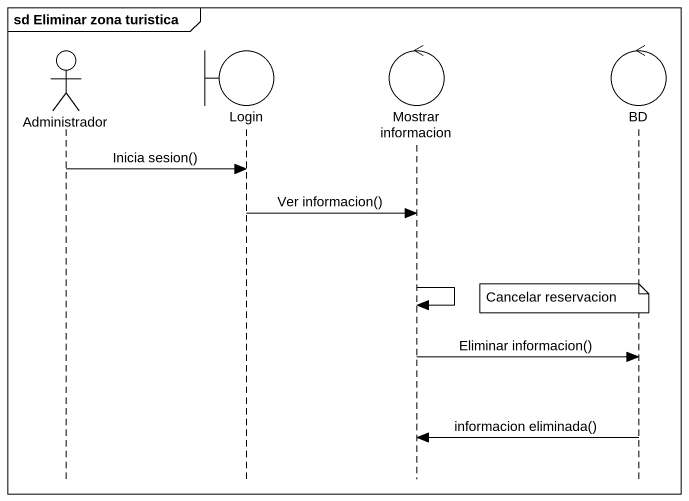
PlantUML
@startuml
mainframe sd Eliminar zona turistica
hide footbox
actor Administrador
boundary Login
control "Mostrar informacion" as Mostrar_informacion
control BD

Administrador -> Login : Inicia sesion()
Login -> Mostrar_informacion : Ver informacion()
Mostrar_informacion -> Mostrar_informacion
note over BD : Cancelar reservacion
Mostrar_informacion -> BD : Eliminar informacion()
BD -> Mostrar_informacion : informacion eliminada()
@enduml
